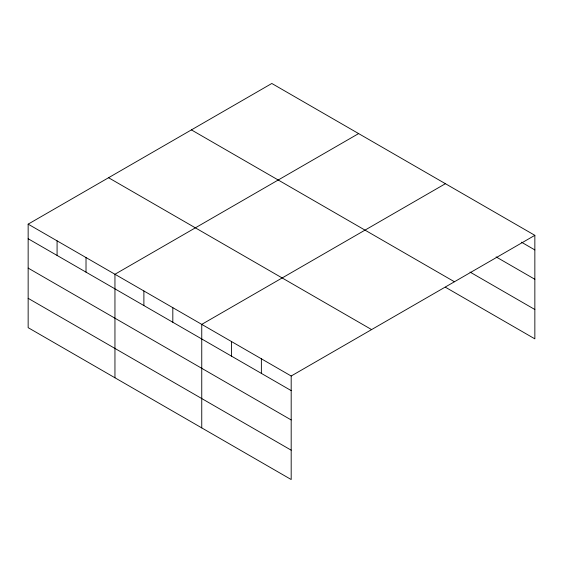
<?xml version="1.0" encoding="UTF-8"?>
<svg xmlns="http://www.w3.org/2000/svg" width="563" height="563" viewBox="0 0 563 563"><rect width="100%" height="100%" fill="white"/><g stroke="black" fill="none" stroke-linecap="round" stroke-linejoin="round"><path stroke-width="0.84" d="M28.15 224.144L291.184 376.014L291.184 479.528L28.15 327.666L28.15 224.144L271.816 83.472L534.85 235.334L534.85 338.856L445.417 287.221M358.617 133.586L114.951 274.265L114.951 377.78M445.417 183.7L201.751 324.379L201.751 427.894M291.184 376.014L534.85 235.334M521.437 242.181L534.85 249.93M496.094 256.897L534.85 279.269M470.014 272.07L534.85 309.509M191.406 129.891L454.44 281.76M108.56 177.725L371.594 329.587M28.15 238.74L291.184 390.602M28.15 268.087L291.184 419.949M28.15 298.32L291.184 450.182M261.373 358.8L261.373 373.396M231.562 341.586L231.562 356.182M172.82 307.672L172.82 322.268M143.889 290.965L143.889 305.561M86.019 257.558L86.019 272.154M57.081 240.851L57.081 255.447"/></g></svg>
